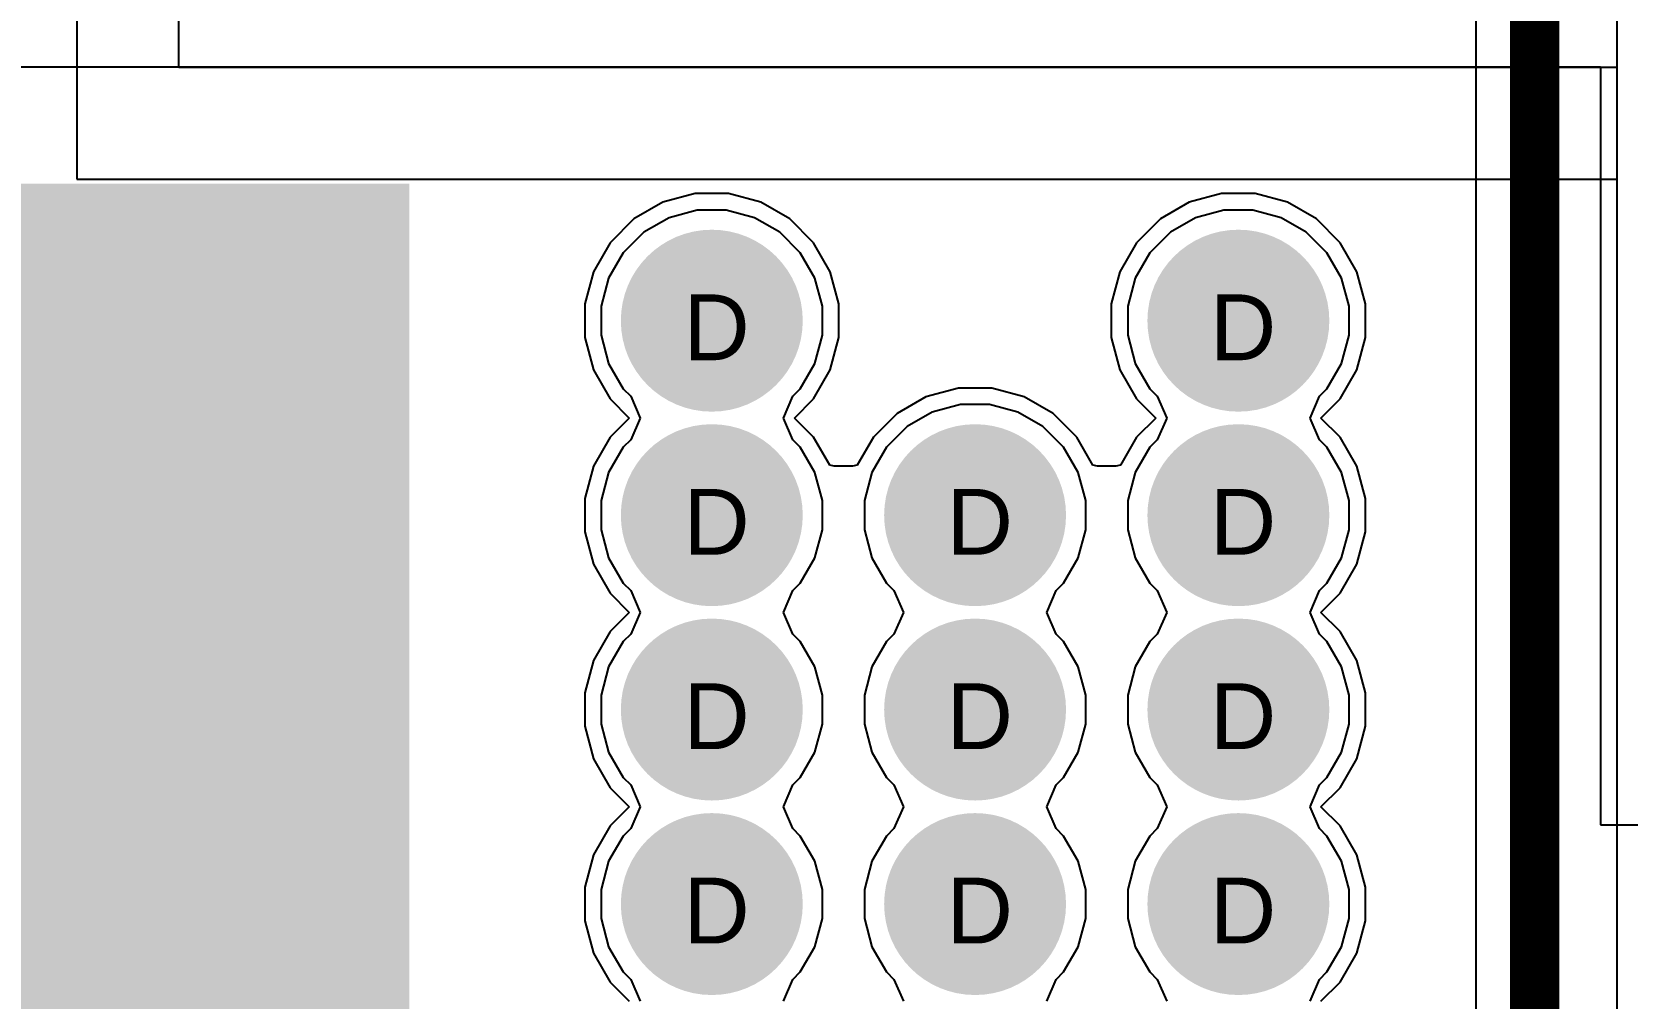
# Model space of a CAD drawing. Header units: inches. Extents: x 0 to 5379, y 0 to 5429.
# Drawn here: x 35.39 to 47.7, y 162.21 to 169.67 of the extents above; entities that cross this region are included whole.
import ezdxf

# ---------------------------------------------------------------- set-up
doc = ezdxf.new("R2010")
doc.units = ezdxf.units.IN
for name, color, linetype in [('Bottom Layer', 5, 'Continuous'), ('Bottom Solder', 6, 'Continuous'), ('Drill Drawing', 1, 'Continuous'), ('GND01', 16, 'Continuous'), ('GND02', 76, 'Continuous'), ('PWR', 156, 'Continuous'), ('SIG 01', 90, 'Continuous'), ('Top Layer', 1, 'Continuous'), ('Top Paste', 8, 'Continuous'), ('Top Solder', 216, 'Continuous'), ('Via Holes', 16, 'Continuous')]:
    doc.layers.add(name, color=color, linetype=linetype)
doc.styles.add('Arial', font='', dxfattribs={"height": 0.2})
doc.styles.get('Arial').set_extended_font_data('Arial')

# ---------------------------------------------------------------- blocks, each defined once
blk = doc.blocks.new('H2PAK_2_736')
at = {"layer": 'Top Layer'}
blk.add_hatch(color=1, dxfattribs=at).paths.add_polyline_path([(-5.5, 0.828), (-5.5, 10.328), (5.5, 10.328), (5.5, 0.828)])
at = {"layer": 'Top Paste'}
blk.add_hatch(color=8, dxfattribs=at).paths.add_polyline_path([(-5.5, 0.828), (-5.5, 10.328), (5.5, 10.328), (5.5, 0.828)])
at = {"layer": 'Top Solder'}
blk.add_hatch(color=216, dxfattribs=at).paths.add_polyline_path([(-5.551, 0.778), (-5.551, 10.379), (5.551, 10.379), (5.551, 0.778)])

msp = doc.modelspace()

# ---------------------------------------------------------------- hatches: boundary and pattern name
at = {"layer": 'Bottom Layer'}
h = msp.add_hatch(color=5, dxfattribs=at)
edge = h.paths.add_edge_path()
edge.add_arc((40.64, 167.437), 0.6, 0, 360)
h = msp.add_hatch(color=5, dxfattribs=at)
edge = h.paths.add_edge_path()
edge.add_arc((44.704, 167.437), 0.6, 0, 360)
h = msp.add_hatch(color=5, dxfattribs=at)
edge = h.paths.add_edge_path()
edge.add_arc((40.64, 165.936), 0.6, 0, 360)
h = msp.add_hatch(color=5, dxfattribs=at)
edge = h.paths.add_edge_path()
edge.add_arc((42.672, 165.936), 0.6, 0, 360)
h = msp.add_hatch(color=5, dxfattribs=at)
edge = h.paths.add_edge_path()
edge.add_arc((44.704, 165.936), 0.6, 0, 360)
h = msp.add_hatch(color=5, dxfattribs=at)
edge = h.paths.add_edge_path()
edge.add_arc((40.64, 164.436), 0.6, 0, 360)
h = msp.add_hatch(color=5, dxfattribs=at)
edge = h.paths.add_edge_path()
edge.add_arc((42.672, 164.436), 0.6, 0, 360)
h = msp.add_hatch(color=5, dxfattribs=at)
edge = h.paths.add_edge_path()
edge.add_arc((44.704, 164.436), 0.6, 0, 360)
h = msp.add_hatch(color=5, dxfattribs=at)
edge = h.paths.add_edge_path()
edge.add_arc((40.64, 162.935), 0.6, 0, 360)
h = msp.add_hatch(color=5, dxfattribs=at)
edge = h.paths.add_edge_path()
edge.add_arc((42.672, 162.935), 0.6, 0, 360)
h = msp.add_hatch(color=5, dxfattribs=at)
edge = h.paths.add_edge_path()
edge.add_arc((44.704, 162.935), 0.6, 0, 360)
at = {"layer": 'Bottom Solder'}
h = msp.add_hatch(color=6, dxfattribs=at)
edge = h.paths.add_edge_path()
edge.add_arc((40.64, 167.437), 0.702, 0, 360)
h = msp.add_hatch(color=6, dxfattribs=at)
edge = h.paths.add_edge_path()
edge.add_arc((44.704, 167.437), 0.702, 0, 360)
h = msp.add_hatch(color=6, dxfattribs=at)
edge = h.paths.add_edge_path()
edge.add_arc((40.64, 165.936), 0.702, 0, 360)
h = msp.add_hatch(color=6, dxfattribs=at)
edge = h.paths.add_edge_path()
edge.add_arc((42.672, 165.936), 0.702, 0, 360)
h = msp.add_hatch(color=6, dxfattribs=at)
edge = h.paths.add_edge_path()
edge.add_arc((44.704, 165.936), 0.702, 0, 360)
h = msp.add_hatch(color=6, dxfattribs=at)
edge = h.paths.add_edge_path()
edge.add_arc((40.64, 164.436), 0.702, 0, 360)
h = msp.add_hatch(color=6, dxfattribs=at)
edge = h.paths.add_edge_path()
edge.add_arc((42.672, 164.436), 0.702, 0, 360)
h = msp.add_hatch(color=6, dxfattribs=at)
edge = h.paths.add_edge_path()
edge.add_arc((44.704, 164.436), 0.702, 0, 360)
h = msp.add_hatch(color=6, dxfattribs=at)
edge = h.paths.add_edge_path()
edge.add_arc((40.64, 162.935), 0.702, 0, 360)
h = msp.add_hatch(color=6, dxfattribs=at)
edge = h.paths.add_edge_path()
edge.add_arc((42.672, 162.935), 0.702, 0, 360)
h = msp.add_hatch(color=6, dxfattribs=at)
edge = h.paths.add_edge_path()
edge.add_arc((44.704, 162.935), 0.702, 0, 360)
at = {"layer": 'GND01'}
h = msp.add_hatch(color=16, dxfattribs=at)
edge = h.paths.add_edge_path()
edge.add_arc((40.64, 167.437), 0.6, 0, 360)
h = msp.add_hatch(color=16, dxfattribs=at)
edge = h.paths.add_edge_path()
edge.add_arc((44.704, 167.437), 0.6, 0, 360)
h = msp.add_hatch(color=16, dxfattribs=at)
edge = h.paths.add_edge_path()
edge.add_arc((40.64, 165.936), 0.6, 0, 360)
h = msp.add_hatch(color=16, dxfattribs=at)
edge = h.paths.add_edge_path()
edge.add_arc((42.672, 165.936), 0.6, 0, 360)
h = msp.add_hatch(color=16, dxfattribs=at)
edge = h.paths.add_edge_path()
edge.add_arc((44.704, 165.936), 0.6, 0, 360)
h = msp.add_hatch(color=16, dxfattribs=at)
edge = h.paths.add_edge_path()
edge.add_arc((40.64, 164.436), 0.6, 0, 360)
h = msp.add_hatch(color=16, dxfattribs=at)
edge = h.paths.add_edge_path()
edge.add_arc((42.672, 164.436), 0.6, 0, 360)
h = msp.add_hatch(color=16, dxfattribs=at)
edge = h.paths.add_edge_path()
edge.add_arc((44.704, 164.436), 0.6, 0, 360)
h = msp.add_hatch(color=16, dxfattribs=at)
edge = h.paths.add_edge_path()
edge.add_arc((40.64, 162.935), 0.6, 0, 360)
h = msp.add_hatch(color=16, dxfattribs=at)
edge = h.paths.add_edge_path()
edge.add_arc((42.672, 162.935), 0.6, 0, 360)
h = msp.add_hatch(color=16, dxfattribs=at)
edge = h.paths.add_edge_path()
edge.add_arc((44.704, 162.935), 0.6, 0, 360)
at = {"layer": 'GND02'}
h = msp.add_hatch(color=76, dxfattribs=at)
edge = h.paths.add_edge_path()
edge.add_arc((40.64, 167.437), 0.6, 0, 360)
h = msp.add_hatch(color=76, dxfattribs=at)
edge = h.paths.add_edge_path()
edge.add_arc((44.704, 167.437), 0.6, 0, 360)
h = msp.add_hatch(color=76, dxfattribs=at)
edge = h.paths.add_edge_path()
edge.add_arc((40.64, 165.936), 0.6, 0, 360)
h = msp.add_hatch(color=76, dxfattribs=at)
edge = h.paths.add_edge_path()
edge.add_arc((42.672, 165.936), 0.6, 0, 360)
h = msp.add_hatch(color=76, dxfattribs=at)
edge = h.paths.add_edge_path()
edge.add_arc((44.704, 165.936), 0.6, 0, 360)
h = msp.add_hatch(color=76, dxfattribs=at)
edge = h.paths.add_edge_path()
edge.add_arc((40.64, 164.436), 0.6, 0, 360)
h = msp.add_hatch(color=76, dxfattribs=at)
edge = h.paths.add_edge_path()
edge.add_arc((42.672, 164.436), 0.6, 0, 360)
h = msp.add_hatch(color=76, dxfattribs=at)
edge = h.paths.add_edge_path()
edge.add_arc((44.704, 164.436), 0.6, 0, 360)
h = msp.add_hatch(color=76, dxfattribs=at)
edge = h.paths.add_edge_path()
edge.add_arc((40.64, 162.935), 0.6, 0, 360)
h = msp.add_hatch(color=76, dxfattribs=at)
edge = h.paths.add_edge_path()
edge.add_arc((42.672, 162.935), 0.6, 0, 360)
h = msp.add_hatch(color=76, dxfattribs=at)
edge = h.paths.add_edge_path()
edge.add_arc((44.704, 162.935), 0.6, 0, 360)
at = {"layer": 'PWR'}
h = msp.add_hatch(color=156, dxfattribs=at)
edge = h.paths.add_edge_path()
edge.add_arc((40.64, 167.437), 0.6, 0, 360)
h = msp.add_hatch(color=156, dxfattribs=at)
edge = h.paths.add_edge_path()
edge.add_arc((44.704, 167.437), 0.6, 0, 360)
h = msp.add_hatch(color=156, dxfattribs=at)
edge = h.paths.add_edge_path()
edge.add_arc((40.64, 165.936), 0.6, 0, 360)
h = msp.add_hatch(color=156, dxfattribs=at)
edge = h.paths.add_edge_path()
edge.add_arc((42.672, 165.936), 0.6, 0, 360)
h = msp.add_hatch(color=156, dxfattribs=at)
edge = h.paths.add_edge_path()
edge.add_arc((44.704, 165.936), 0.6, 0, 360)
h = msp.add_hatch(color=156, dxfattribs=at)
edge = h.paths.add_edge_path()
edge.add_arc((40.64, 164.436), 0.6, 0, 360)
h = msp.add_hatch(color=156, dxfattribs=at)
edge = h.paths.add_edge_path()
edge.add_arc((42.672, 164.436), 0.6, 0, 360)
h = msp.add_hatch(color=156, dxfattribs=at)
edge = h.paths.add_edge_path()
edge.add_arc((44.704, 164.436), 0.6, 0, 360)
h = msp.add_hatch(color=156, dxfattribs=at)
edge = h.paths.add_edge_path()
edge.add_arc((40.64, 162.935), 0.6, 0, 360)
h = msp.add_hatch(color=156, dxfattribs=at)
edge = h.paths.add_edge_path()
edge.add_arc((42.672, 162.935), 0.6, 0, 360)
h = msp.add_hatch(color=156, dxfattribs=at)
edge = h.paths.add_edge_path()
edge.add_arc((44.704, 162.935), 0.6, 0, 360)
at = {"layer": 'SIG 01'}
h = msp.add_hatch(color=90, dxfattribs=at)
edge = h.paths.add_edge_path()
edge.add_arc((40.64, 167.437), 0.6, 0, 360)
h = msp.add_hatch(color=90, dxfattribs=at)
edge = h.paths.add_edge_path()
edge.add_arc((44.704, 167.437), 0.6, 0, 360)
h = msp.add_hatch(color=90, dxfattribs=at)
edge = h.paths.add_edge_path()
edge.add_arc((40.64, 165.936), 0.6, 0, 360)
h = msp.add_hatch(color=90, dxfattribs=at)
edge = h.paths.add_edge_path()
edge.add_arc((42.672, 165.936), 0.6, 0, 360)
h = msp.add_hatch(color=90, dxfattribs=at)
edge = h.paths.add_edge_path()
edge.add_arc((44.704, 165.936), 0.6, 0, 360)
h = msp.add_hatch(color=90, dxfattribs=at)
edge = h.paths.add_edge_path()
edge.add_arc((40.64, 164.436), 0.6, 0, 360)
h = msp.add_hatch(color=90, dxfattribs=at)
edge = h.paths.add_edge_path()
edge.add_arc((42.672, 164.436), 0.6, 0, 360)
h = msp.add_hatch(color=90, dxfattribs=at)
edge = h.paths.add_edge_path()
edge.add_arc((44.704, 164.436), 0.6, 0, 360)
h = msp.add_hatch(color=90, dxfattribs=at)
edge = h.paths.add_edge_path()
edge.add_arc((40.64, 162.935), 0.6, 0, 360)
h = msp.add_hatch(color=90, dxfattribs=at)
edge = h.paths.add_edge_path()
edge.add_arc((42.672, 162.935), 0.6, 0, 360)
h = msp.add_hatch(color=90, dxfattribs=at)
edge = h.paths.add_edge_path()
edge.add_arc((44.704, 162.935), 0.6, 0, 360)
at = {"layer": 'Top Layer'}
h = msp.add_hatch(color=1, dxfattribs=at)
edge = h.paths.add_edge_path()
edge.add_arc((40.64, 167.437), 0.6, 0, 360)
h = msp.add_hatch(color=1, dxfattribs=at)
edge = h.paths.add_edge_path()
edge.add_arc((44.704, 167.437), 0.6, 0, 360)
h = msp.add_hatch(color=1, dxfattribs=at)
edge = h.paths.add_edge_path()
edge.add_arc((40.64, 165.936), 0.6, 0, 360)
h = msp.add_hatch(color=1, dxfattribs=at)
edge = h.paths.add_edge_path()
edge.add_arc((42.672, 165.936), 0.6, 0, 360)
h = msp.add_hatch(color=1, dxfattribs=at)
edge = h.paths.add_edge_path()
edge.add_arc((44.704, 165.936), 0.6, 0, 360)
h = msp.add_hatch(color=1, dxfattribs=at)
edge = h.paths.add_edge_path()
edge.add_arc((40.64, 164.436), 0.6, 0, 360)
h = msp.add_hatch(color=1, dxfattribs=at)
edge = h.paths.add_edge_path()
edge.add_arc((42.672, 164.436), 0.6, 0, 360)
h = msp.add_hatch(color=1, dxfattribs=at)
edge = h.paths.add_edge_path()
edge.add_arc((44.704, 164.436), 0.6, 0, 360)
h = msp.add_hatch(color=1, dxfattribs=at)
edge = h.paths.add_edge_path()
edge.add_arc((40.64, 162.935), 0.6, 0, 360)
h = msp.add_hatch(color=1, dxfattribs=at)
edge = h.paths.add_edge_path()
edge.add_arc((42.672, 162.935), 0.6, 0, 360)
h = msp.add_hatch(color=1, dxfattribs=at)
edge = h.paths.add_edge_path()
edge.add_arc((44.704, 162.935), 0.6, 0, 360)
at = {"layer": 'Top Solder'}
h = msp.add_hatch(color=216, dxfattribs=at)
edge = h.paths.add_edge_path()
edge.add_arc((40.64, 167.437), 0.702, 0, 360)
h = msp.add_hatch(color=216, dxfattribs=at)
edge = h.paths.add_edge_path()
edge.add_arc((44.704, 167.437), 0.702, 0, 360)
h = msp.add_hatch(color=216, dxfattribs=at)
edge = h.paths.add_edge_path()
edge.add_arc((40.64, 165.936), 0.702, 0, 360)
h = msp.add_hatch(color=216, dxfattribs=at)
edge = h.paths.add_edge_path()
edge.add_arc((42.672, 165.936), 0.702, 0, 360)
h = msp.add_hatch(color=216, dxfattribs=at)
edge = h.paths.add_edge_path()
edge.add_arc((44.704, 165.936), 0.702, 0, 360)
h = msp.add_hatch(color=216, dxfattribs=at)
edge = h.paths.add_edge_path()
edge.add_arc((40.64, 164.436), 0.702, 0, 360)
h = msp.add_hatch(color=216, dxfattribs=at)
edge = h.paths.add_edge_path()
edge.add_arc((42.672, 164.436), 0.702, 0, 360)
h = msp.add_hatch(color=216, dxfattribs=at)
edge = h.paths.add_edge_path()
edge.add_arc((44.704, 164.436), 0.702, 0, 360)
h = msp.add_hatch(color=216, dxfattribs=at)
edge = h.paths.add_edge_path()
edge.add_arc((40.64, 162.935), 0.702, 0, 360)
h = msp.add_hatch(color=216, dxfattribs=at)
edge = h.paths.add_edge_path()
edge.add_arc((42.672, 162.935), 0.702, 0, 360)
h = msp.add_hatch(color=216, dxfattribs=at)
edge = h.paths.add_edge_path()
edge.add_arc((44.704, 162.935), 0.702, 0, 360)
at = {"layer": 'Via Holes'}
h = msp.add_hatch(color=7, dxfattribs=at)
edge = h.paths.add_edge_path()
edge.add_arc((40.64, 167.437), 0.35, 0, 360)
h = msp.add_hatch(color=7, dxfattribs=at)
edge = h.paths.add_edge_path()
edge.add_arc((44.704, 167.437), 0.35, 0, 360)
h = msp.add_hatch(color=7, dxfattribs=at)
edge = h.paths.add_edge_path()
edge.add_arc((40.64, 165.936), 0.35, 0, 360)
h = msp.add_hatch(color=7, dxfattribs=at)
edge = h.paths.add_edge_path()
edge.add_arc((42.672, 165.936), 0.35, 0, 360)
h = msp.add_hatch(color=7, dxfattribs=at)
edge = h.paths.add_edge_path()
edge.add_arc((44.704, 165.936), 0.35, 0, 360)
h = msp.add_hatch(color=7, dxfattribs=at)
edge = h.paths.add_edge_path()
edge.add_arc((40.64, 164.436), 0.35, 0, 360)
h = msp.add_hatch(color=7, dxfattribs=at)
edge = h.paths.add_edge_path()
edge.add_arc((42.672, 164.436), 0.35, 0, 360)
h = msp.add_hatch(color=7, dxfattribs=at)
edge = h.paths.add_edge_path()
edge.add_arc((44.704, 164.436), 0.35, 0, 360)
h = msp.add_hatch(color=7, dxfattribs=at)
edge = h.paths.add_edge_path()
edge.add_arc((40.64, 162.935), 0.35, 0, 360)
h = msp.add_hatch(color=7, dxfattribs=at)
edge = h.paths.add_edge_path()
edge.add_arc((42.672, 162.935), 0.35, 0, 360)
h = msp.add_hatch(color=7, dxfattribs=at)
edge = h.paths.add_edge_path()
edge.add_arc((44.704, 162.935), 0.35, 0, 360)

# ---------------------------------------------------------------- linework, layer by layer
at = {"layer": 'Bottom Layer'}
for p, q in [((47.626, 219.612), (47.626, 156.083)), ((47.626, 212.776), (47.626, 169.392)), ((35.739, 209.394), (35.739, 168.529)), ((36.527, 169.392), (36.527, 208.915)), ((47.626, 169.392), (36.527, 169.392)), ((35.739, 168.529), (47.626, 168.529)), ((47.626, 168.529), (47.626, 156.083))]:
    msp.add_line(p, q, dxfattribs=at)
at = {"layer": 'GND01'}
for p, q in [((40.31, 168.232), (40.116, 168.12)), ((40.528, 168.291), (40.31, 168.232)), ((40.752, 168.291), (40.528, 168.291)), ((40.97, 168.232), (40.752, 168.291)), ((41.164, 168.12), (40.97, 168.232)), ((44.374, 168.232), (44.18, 168.12)), ((44.592, 168.291), (44.374, 168.232)), ((44.816, 168.291), (44.592, 168.291)), ((45.034, 168.232), (44.816, 168.291)), ((45.228, 168.12), (45.034, 168.232)), ((40.116, 168.12), (39.957, 167.961)), ((41.323, 167.961), (41.164, 168.12)), ((44.18, 168.12), (44.021, 167.961)), ((45.387, 167.961), (45.228, 168.12)), ((39.957, 167.961), (39.844, 167.766)), ((41.436, 167.766), (41.323, 167.961)), ((44.021, 167.961), (43.908, 167.766)), ((45.5, 167.766), (45.387, 167.961)), ((39.844, 167.766), (39.786, 167.549)), ((41.494, 167.549), (41.436, 167.766)), ((43.908, 167.766), (43.85, 167.549)), ((45.558, 167.549), (45.5, 167.766)), ((39.786, 167.549), (39.786, 167.324)), ((41.494, 167.324), (41.494, 167.549)), ((43.85, 167.549), (43.85, 167.324)), ((45.558, 167.324), (45.558, 167.549)), ((39.786, 167.324), (39.844, 167.107)), ((41.436, 167.107), (41.494, 167.324)), ((43.85, 167.324), (43.908, 167.107)), ((45.5, 167.107), (45.558, 167.324)), ((39.844, 167.107), (39.957, 166.912)), ((41.323, 166.912), (41.436, 167.107)), ((43.908, 167.107), (44.021, 166.912)), ((45.387, 166.912), (45.5, 167.107)), ((39.957, 166.912), (40.014, 166.854)), ((40.014, 166.854), (40.087, 166.686)), ((41.193, 166.686), (41.266, 166.854)), ((41.266, 166.854), (41.323, 166.912)), ((44.021, 166.912), (44.078, 166.854)), ((44.078, 166.854), (44.151, 166.686)), ((45.257, 166.686), (45.33, 166.854)), ((45.33, 166.854), (45.387, 166.912)), ((42.342, 166.732), (42.148, 166.62)), ((42.56, 166.79), (42.342, 166.732)), ((42.784, 166.79), (42.56, 166.79)), ((43.002, 166.732), (42.784, 166.79)), ((43.196, 166.62), (43.002, 166.732)), ((40.087, 166.686), (40.014, 166.518)), ((41.266, 166.518), (41.193, 166.686)), ((42.148, 166.62), (41.989, 166.461)), ((43.355, 166.461), (43.196, 166.62)), ((44.151, 166.686), (44.078, 166.518)), ((45.33, 166.518), (45.257, 166.686)), ((39.957, 166.461), (39.844, 166.266)), ((40.014, 166.518), (39.957, 166.461)), ((41.323, 166.461), (41.266, 166.518)), ((41.436, 166.266), (41.323, 166.461)), ((41.989, 166.461), (41.876, 166.266)), ((43.468, 166.266), (43.355, 166.461)), ((44.021, 166.461), (43.908, 166.266)), ((44.078, 166.518), (44.021, 166.461)), ((45.387, 166.461), (45.33, 166.518)), ((45.5, 166.266), (45.387, 166.461)), ((39.844, 166.266), (39.786, 166.049)), ((41.494, 166.049), (41.436, 166.266)), ((41.876, 166.266), (41.818, 166.049)), ((43.526, 166.049), (43.468, 166.266)), ((43.908, 166.266), (43.85, 166.049)), ((45.558, 166.049), (45.5, 166.266)), ((39.786, 166.049), (39.786, 165.824)), ((41.494, 165.824), (41.494, 166.049)), ((41.818, 166.049), (41.818, 165.824)), ((43.526, 165.824), (43.526, 166.049)), ((43.85, 166.049), (43.85, 165.824)), ((45.558, 165.824), (45.558, 166.049)), ((39.786, 165.824), (39.844, 165.607)), ((41.436, 165.607), (41.494, 165.824)), ((41.818, 165.824), (41.876, 165.607)), ((43.468, 165.607), (43.526, 165.824)), ((43.85, 165.824), (43.908, 165.607)), ((45.5, 165.607), (45.558, 165.824)), ((39.844, 165.607), (39.957, 165.412)), ((41.323, 165.412), (41.436, 165.607)), ((41.876, 165.607), (41.989, 165.412)), ((43.355, 165.412), (43.468, 165.607)), ((43.908, 165.607), (44.021, 165.412)), ((45.387, 165.412), (45.5, 165.607)), ((39.957, 165.412), (40.014, 165.354)), ((40.014, 165.354), (40.087, 165.186)), ((41.193, 165.186), (41.266, 165.354)), ((41.266, 165.354), (41.323, 165.412)), ((41.989, 165.412), (42.046, 165.354)), ((42.046, 165.354), (42.119, 165.186)), ((43.225, 165.186), (43.298, 165.354)), ((43.298, 165.354), (43.355, 165.412)), ((44.021, 165.412), (44.078, 165.354)), ((44.078, 165.354), (44.151, 165.186)), ((45.257, 165.186), (45.33, 165.354)), ((45.33, 165.354), (45.387, 165.412)), ((40.087, 165.186), (40.014, 165.018)), ((41.266, 165.018), (41.193, 165.186)), ((42.119, 165.186), (42.046, 165.018)), ((43.298, 165.018), (43.225, 165.186)), ((44.151, 165.186), (44.078, 165.018)), ((45.33, 165.018), (45.257, 165.186)), ((40.014, 165.018), (39.957, 164.96)), ((41.323, 164.96), (41.266, 165.018)), ((42.046, 165.018), (41.989, 164.96)), ((43.355, 164.96), (43.298, 165.018)), ((44.078, 165.018), (44.021, 164.96)), ((45.387, 164.96), (45.33, 165.018)), ((39.957, 164.96), (39.844, 164.765)), ((41.436, 164.765), (41.323, 164.96)), ((41.989, 164.96), (41.876, 164.765)), ((43.468, 164.765), (43.355, 164.96)), ((44.021, 164.96), (43.908, 164.765)), ((45.5, 164.765), (45.387, 164.96)), ((39.844, 164.765), (39.786, 164.548)), ((41.494, 164.548), (41.436, 164.765)), ((41.876, 164.765), (41.818, 164.548)), ((43.526, 164.548), (43.468, 164.765)), ((43.908, 164.765), (43.85, 164.548)), ((45.558, 164.548), (45.5, 164.765)), ((39.786, 164.548), (39.786, 164.323)), ((41.494, 164.323), (41.494, 164.548)), ((41.818, 164.548), (41.818, 164.323)), ((43.526, 164.323), (43.526, 164.548)), ((43.85, 164.548), (43.85, 164.323)), ((45.558, 164.323), (45.558, 164.548)), ((39.786, 164.323), (39.844, 164.106)), ((41.436, 164.106), (41.494, 164.323)), ((41.818, 164.323), (41.876, 164.106)), ((43.468, 164.106), (43.526, 164.323)), ((43.85, 164.323), (43.908, 164.106)), ((45.5, 164.106), (45.558, 164.323)), ((39.844, 164.106), (39.957, 163.911)), ((41.323, 163.911), (41.436, 164.106)), ((41.876, 164.106), (41.989, 163.911)), ((43.355, 163.911), (43.468, 164.106)), ((43.908, 164.106), (44.021, 163.911)), ((45.387, 163.911), (45.5, 164.106)), ((39.957, 163.911), (40.014, 163.854)), ((41.266, 163.854), (41.323, 163.911)), ((41.989, 163.911), (42.046, 163.854)), ((43.298, 163.854), (43.355, 163.911)), ((44.021, 163.911), (44.078, 163.854)), ((45.33, 163.854), (45.387, 163.911)), ((40.014, 163.854), (40.087, 163.686)), ((41.193, 163.686), (41.266, 163.854)), ((42.046, 163.854), (42.119, 163.686)), ((43.225, 163.686), (43.298, 163.854)), ((44.078, 163.854), (44.151, 163.686)), ((45.257, 163.686), (45.33, 163.854)), ((40.087, 163.686), (40.014, 163.518)), ((41.266, 163.518), (41.193, 163.686)), ((42.119, 163.686), (42.046, 163.518)), ((43.298, 163.518), (43.225, 163.686)), ((44.151, 163.686), (44.078, 163.518)), ((45.33, 163.518), (45.257, 163.686)), ((40.014, 163.518), (39.957, 163.46)), ((41.323, 163.46), (41.266, 163.518)), ((42.046, 163.518), (41.989, 163.46)), ((43.355, 163.46), (43.298, 163.518)), ((44.078, 163.518), (44.021, 163.46)), ((45.387, 163.46), (45.33, 163.518)), ((39.957, 163.46), (39.844, 163.265)), ((41.436, 163.265), (41.323, 163.46)), ((41.989, 163.46), (41.876, 163.265)), ((43.468, 163.265), (43.355, 163.46)), ((44.021, 163.46), (43.908, 163.265)), ((45.5, 163.265), (45.387, 163.46)), ((39.844, 163.265), (39.786, 163.048)), ((41.494, 163.048), (41.436, 163.265)), ((41.876, 163.265), (41.818, 163.048)), ((43.526, 163.048), (43.468, 163.265)), ((43.908, 163.265), (43.85, 163.048)), ((45.558, 163.048), (45.5, 163.265)), ((39.786, 163.048), (39.786, 162.823)), ((41.494, 162.823), (41.494, 163.048)), ((41.818, 163.048), (41.818, 162.823)), ((43.526, 162.823), (43.526, 163.048)), ((43.85, 163.048), (43.85, 162.823)), ((45.558, 162.823), (45.558, 163.048)), ((39.786, 162.823), (39.844, 162.606)), ((41.436, 162.606), (41.494, 162.823)), ((41.818, 162.823), (41.876, 162.606)), ((43.468, 162.606), (43.526, 162.823)), ((43.85, 162.823), (43.908, 162.606)), ((45.5, 162.606), (45.558, 162.823)), ((39.844, 162.606), (39.957, 162.411)), ((41.323, 162.411), (41.436, 162.606)), ((41.876, 162.606), (41.989, 162.411)), ((43.355, 162.411), (43.468, 162.606)), ((43.908, 162.606), (44.021, 162.411)), ((45.387, 162.411), (45.5, 162.606)), ((39.957, 162.411), (40.014, 162.353)), ((41.266, 162.353), (41.323, 162.411)), ((41.989, 162.411), (42.046, 162.353)), ((43.298, 162.353), (43.355, 162.411)), ((44.021, 162.411), (44.078, 162.353)), ((45.33, 162.353), (45.387, 162.411)), ((40.014, 162.353), (40.087, 162.185)), ((41.193, 162.185), (41.266, 162.353)), ((42.046, 162.353), (42.119, 162.185)), ((43.225, 162.185), (43.298, 162.353)), ((44.078, 162.353), (44.151, 162.185)), ((45.257, 162.185), (45.33, 162.353))]:
    msp.add_line(p, q, dxfattribs=at)
at = {"layer": 'GND02'}
for p, q in [((40.31, 168.232), (40.116, 168.12)), ((40.528, 168.291), (40.31, 168.232)), ((40.752, 168.291), (40.528, 168.291)), ((40.97, 168.232), (40.752, 168.291)), ((41.164, 168.12), (40.97, 168.232)), ((44.374, 168.232), (44.18, 168.12)), ((44.592, 168.291), (44.374, 168.232)), ((44.816, 168.291), (44.592, 168.291)), ((45.034, 168.232), (44.816, 168.291)), ((45.228, 168.12), (45.034, 168.232)), ((40.116, 168.12), (39.957, 167.961)), ((41.323, 167.961), (41.164, 168.12)), ((44.18, 168.12), (44.021, 167.961)), ((45.387, 167.961), (45.228, 168.12)), ((39.957, 167.961), (39.844, 167.766)), ((41.436, 167.766), (41.323, 167.961)), ((44.021, 167.961), (43.908, 167.766)), ((45.5, 167.766), (45.387, 167.961)), ((39.844, 167.766), (39.786, 167.549)), ((41.494, 167.549), (41.436, 167.766)), ((43.908, 167.766), (43.85, 167.549)), ((45.558, 167.549), (45.5, 167.766)), ((39.786, 167.549), (39.786, 167.324)), ((41.494, 167.324), (41.494, 167.549)), ((43.85, 167.549), (43.85, 167.324)), ((45.558, 167.324), (45.558, 167.549)), ((39.786, 167.324), (39.844, 167.107)), ((41.436, 167.107), (41.494, 167.324)), ((43.85, 167.324), (43.908, 167.107)), ((45.5, 167.107), (45.558, 167.324)), ((39.844, 167.107), (39.957, 166.912)), ((41.323, 166.912), (41.436, 167.107)), ((43.908, 167.107), (44.021, 166.912)), ((45.387, 166.912), (45.5, 167.107)), ((39.957, 166.912), (40.014, 166.854)), ((40.014, 166.854), (40.087, 166.686)), ((41.193, 166.686), (41.266, 166.854)), ((41.266, 166.854), (41.323, 166.912)), ((44.021, 166.912), (44.078, 166.854)), ((44.078, 166.854), (44.151, 166.686)), ((45.257, 166.686), (45.33, 166.854)), ((45.33, 166.854), (45.387, 166.912)), ((42.342, 166.732), (42.148, 166.62)), ((42.56, 166.79), (42.342, 166.732)), ((42.784, 166.79), (42.56, 166.79)), ((43.002, 166.732), (42.784, 166.79)), ((43.196, 166.62), (43.002, 166.732)), ((40.087, 166.686), (40.014, 166.518)), ((41.266, 166.518), (41.193, 166.686)), ((42.148, 166.62), (41.989, 166.461)), ((43.355, 166.461), (43.196, 166.62)), ((44.151, 166.686), (44.078, 166.518)), ((45.33, 166.518), (45.257, 166.686)), ((39.957, 166.461), (39.844, 166.266)), ((40.014, 166.518), (39.957, 166.461)), ((41.323, 166.461), (41.266, 166.518)), ((41.436, 166.266), (41.323, 166.461)), ((41.989, 166.461), (41.876, 166.266)), ((43.468, 166.266), (43.355, 166.461)), ((44.021, 166.461), (43.908, 166.266)), ((44.078, 166.518), (44.021, 166.461)), ((45.387, 166.461), (45.33, 166.518)), ((45.5, 166.266), (45.387, 166.461)), ((39.844, 166.266), (39.786, 166.049)), ((41.494, 166.049), (41.436, 166.266)), ((41.876, 166.266), (41.818, 166.049)), ((43.526, 166.049), (43.468, 166.266)), ((43.908, 166.266), (43.85, 166.049)), ((45.558, 166.049), (45.5, 166.266)), ((39.786, 166.049), (39.786, 165.824)), ((41.494, 165.824), (41.494, 166.049)), ((41.818, 166.049), (41.818, 165.824)), ((43.526, 165.824), (43.526, 166.049)), ((43.85, 166.049), (43.85, 165.824)), ((45.558, 165.824), (45.558, 166.049)), ((39.786, 165.824), (39.844, 165.607)), ((41.436, 165.607), (41.494, 165.824)), ((41.818, 165.824), (41.876, 165.607)), ((43.468, 165.607), (43.526, 165.824)), ((43.85, 165.824), (43.908, 165.607)), ((45.5, 165.607), (45.558, 165.824)), ((39.844, 165.607), (39.957, 165.412)), ((41.323, 165.412), (41.436, 165.607)), ((41.876, 165.607), (41.989, 165.412)), ((43.355, 165.412), (43.468, 165.607)), ((43.908, 165.607), (44.021, 165.412)), ((45.387, 165.412), (45.5, 165.607)), ((39.957, 165.412), (40.014, 165.354)), ((40.014, 165.354), (40.087, 165.186)), ((41.193, 165.186), (41.266, 165.354)), ((41.266, 165.354), (41.323, 165.412)), ((41.989, 165.412), (42.046, 165.354)), ((42.046, 165.354), (42.119, 165.186)), ((43.225, 165.186), (43.298, 165.354)), ((43.298, 165.354), (43.355, 165.412)), ((44.021, 165.412), (44.078, 165.354)), ((44.078, 165.354), (44.151, 165.186)), ((45.257, 165.186), (45.33, 165.354)), ((45.33, 165.354), (45.387, 165.412)), ((40.087, 165.186), (40.014, 165.018)), ((41.266, 165.018), (41.193, 165.186)), ((42.119, 165.186), (42.046, 165.018)), ((43.298, 165.018), (43.225, 165.186)), ((44.151, 165.186), (44.078, 165.018)), ((45.33, 165.018), (45.257, 165.186)), ((40.014, 165.018), (39.957, 164.96)), ((41.323, 164.96), (41.266, 165.018)), ((42.046, 165.018), (41.989, 164.96)), ((43.355, 164.96), (43.298, 165.018)), ((44.078, 165.018), (44.021, 164.96)), ((45.387, 164.96), (45.33, 165.018)), ((39.957, 164.96), (39.844, 164.765)), ((41.436, 164.765), (41.323, 164.96)), ((41.989, 164.96), (41.876, 164.765)), ((43.468, 164.765), (43.355, 164.96)), ((44.021, 164.96), (43.908, 164.765)), ((45.5, 164.765), (45.387, 164.96)), ((39.844, 164.765), (39.786, 164.548)), ((41.494, 164.548), (41.436, 164.765)), ((41.876, 164.765), (41.818, 164.548)), ((43.526, 164.548), (43.468, 164.765)), ((43.908, 164.765), (43.85, 164.548)), ((45.558, 164.548), (45.5, 164.765)), ((39.786, 164.548), (39.786, 164.323)), ((41.494, 164.323), (41.494, 164.548)), ((41.818, 164.548), (41.818, 164.323)), ((43.526, 164.323), (43.526, 164.548)), ((43.85, 164.548), (43.85, 164.323)), ((45.558, 164.323), (45.558, 164.548)), ((39.786, 164.323), (39.844, 164.106)), ((41.436, 164.106), (41.494, 164.323)), ((41.818, 164.323), (41.876, 164.106)), ((43.468, 164.106), (43.526, 164.323)), ((43.85, 164.323), (43.908, 164.106)), ((45.5, 164.106), (45.558, 164.323)), ((39.844, 164.106), (39.957, 163.911)), ((41.323, 163.911), (41.436, 164.106)), ((41.876, 164.106), (41.989, 163.911)), ((43.355, 163.911), (43.468, 164.106)), ((43.908, 164.106), (44.021, 163.911)), ((45.387, 163.911), (45.5, 164.106)), ((39.957, 163.911), (40.014, 163.854)), ((41.266, 163.854), (41.323, 163.911)), ((41.989, 163.911), (42.046, 163.854)), ((43.298, 163.854), (43.355, 163.911)), ((44.021, 163.911), (44.078, 163.854)), ((45.33, 163.854), (45.387, 163.911)), ((40.014, 163.854), (40.087, 163.686)), ((41.193, 163.686), (41.266, 163.854)), ((42.046, 163.854), (42.119, 163.686)), ((43.225, 163.686), (43.298, 163.854)), ((44.078, 163.854), (44.151, 163.686)), ((45.257, 163.686), (45.33, 163.854)), ((40.087, 163.686), (40.014, 163.518)), ((41.266, 163.518), (41.193, 163.686)), ((42.119, 163.686), (42.046, 163.518)), ((43.298, 163.518), (43.225, 163.686)), ((44.151, 163.686), (44.078, 163.518)), ((45.33, 163.518), (45.257, 163.686)), ((40.014, 163.518), (39.957, 163.46)), ((41.323, 163.46), (41.266, 163.518)), ((42.046, 163.518), (41.989, 163.46)), ((43.355, 163.46), (43.298, 163.518)), ((44.078, 163.518), (44.021, 163.46)), ((45.387, 163.46), (45.33, 163.518)), ((39.957, 163.46), (39.844, 163.265)), ((41.436, 163.265), (41.323, 163.46)), ((41.989, 163.46), (41.876, 163.265)), ((43.468, 163.265), (43.355, 163.46)), ((44.021, 163.46), (43.908, 163.265)), ((45.5, 163.265), (45.387, 163.46)), ((39.844, 163.265), (39.786, 163.048)), ((41.494, 163.048), (41.436, 163.265)), ((41.876, 163.265), (41.818, 163.048)), ((43.526, 163.048), (43.468, 163.265)), ((43.908, 163.265), (43.85, 163.048)), ((45.558, 163.048), (45.5, 163.265)), ((39.786, 163.048), (39.786, 162.823)), ((41.494, 162.823), (41.494, 163.048)), ((41.818, 163.048), (41.818, 162.823)), ((43.526, 162.823), (43.526, 163.048)), ((43.85, 163.048), (43.85, 162.823)), ((45.558, 162.823), (45.558, 163.048)), ((39.786, 162.823), (39.844, 162.606)), ((41.436, 162.606), (41.494, 162.823)), ((41.818, 162.823), (41.876, 162.606)), ((43.468, 162.606), (43.526, 162.823)), ((43.85, 162.823), (43.908, 162.606)), ((45.5, 162.606), (45.558, 162.823)), ((39.844, 162.606), (39.957, 162.411)), ((41.323, 162.411), (41.436, 162.606)), ((41.876, 162.606), (41.989, 162.411)), ((43.355, 162.411), (43.468, 162.606)), ((43.908, 162.606), (44.021, 162.411)), ((45.387, 162.411), (45.5, 162.606)), ((39.957, 162.411), (40.014, 162.353)), ((41.266, 162.353), (41.323, 162.411)), ((41.989, 162.411), (42.046, 162.353)), ((43.298, 162.353), (43.355, 162.411)), ((44.021, 162.411), (44.078, 162.353)), ((45.33, 162.353), (45.387, 162.411)), ((40.014, 162.353), (40.087, 162.185)), ((41.193, 162.185), (41.266, 162.353)), ((42.046, 162.353), (42.119, 162.185)), ((43.225, 162.185), (43.298, 162.353)), ((44.078, 162.353), (44.151, 162.185)), ((45.257, 162.185), (45.33, 162.353))]:
    msp.add_line(p, q, dxfattribs=at)
at = {"layer": 'PWR'}
for p, q in [((46.536, 205.004), (46.536, 148.785)), ((40.31, 168.232), (40.116, 168.12)), ((40.528, 168.291), (40.31, 168.232)), ((40.752, 168.291), (40.528, 168.291)), ((40.97, 168.232), (40.752, 168.291)), ((41.164, 168.12), (40.97, 168.232)), ((44.374, 168.232), (44.18, 168.12)), ((44.592, 168.291), (44.374, 168.232)), ((44.816, 168.291), (44.592, 168.291)), ((45.034, 168.232), (44.816, 168.291)), ((45.228, 168.12), (45.034, 168.232)), ((40.116, 168.12), (39.957, 167.961)), ((41.323, 167.961), (41.164, 168.12)), ((44.18, 168.12), (44.021, 167.961)), ((45.387, 167.961), (45.228, 168.12)), ((39.957, 167.961), (39.844, 167.766)), ((41.436, 167.766), (41.323, 167.961)), ((44.021, 167.961), (43.908, 167.766)), ((45.5, 167.766), (45.387, 167.961)), ((39.844, 167.766), (39.786, 167.549)), ((41.494, 167.549), (41.436, 167.766)), ((43.908, 167.766), (43.85, 167.549)), ((45.558, 167.549), (45.5, 167.766)), ((39.786, 167.549), (39.786, 167.324)), ((41.494, 167.324), (41.494, 167.549)), ((43.85, 167.549), (43.85, 167.324)), ((45.558, 167.324), (45.558, 167.549)), ((39.786, 167.324), (39.844, 167.107)), ((41.436, 167.107), (41.494, 167.324)), ((43.85, 167.324), (43.908, 167.107)), ((45.5, 167.107), (45.558, 167.324)), ((39.844, 167.107), (39.957, 166.912)), ((41.323, 166.912), (41.436, 167.107)), ((43.908, 167.107), (44.021, 166.912)), ((45.387, 166.912), (45.5, 167.107)), ((39.957, 166.912), (40.014, 166.854)), ((40.014, 166.854), (40.087, 166.686)), ((41.193, 166.686), (41.266, 166.854)), ((41.266, 166.854), (41.323, 166.912)), ((44.021, 166.912), (44.078, 166.854)), ((44.078, 166.854), (44.151, 166.686)), ((45.257, 166.686), (45.33, 166.854)), ((45.33, 166.854), (45.387, 166.912)), ((42.342, 166.732), (42.148, 166.62)), ((42.56, 166.79), (42.342, 166.732)), ((42.784, 166.79), (42.56, 166.79)), ((43.002, 166.732), (42.784, 166.79)), ((43.196, 166.62), (43.002, 166.732)), ((40.087, 166.686), (40.014, 166.518)), ((41.266, 166.518), (41.193, 166.686)), ((42.148, 166.62), (41.989, 166.461)), ((43.355, 166.461), (43.196, 166.62)), ((44.151, 166.686), (44.078, 166.518)), ((45.33, 166.518), (45.257, 166.686)), ((39.957, 166.461), (39.844, 166.266)), ((40.014, 166.518), (39.957, 166.461)), ((41.323, 166.461), (41.266, 166.518)), ((41.436, 166.266), (41.323, 166.461)), ((41.989, 166.461), (41.876, 166.266)), ((43.468, 166.266), (43.355, 166.461)), ((44.021, 166.461), (43.908, 166.266)), ((44.078, 166.518), (44.021, 166.461)), ((45.387, 166.461), (45.33, 166.518)), ((45.5, 166.266), (45.387, 166.461)), ((39.844, 166.266), (39.786, 166.049)), ((41.494, 166.049), (41.436, 166.266)), ((41.876, 166.266), (41.818, 166.049)), ((43.526, 166.049), (43.468, 166.266)), ((43.908, 166.266), (43.85, 166.049)), ((45.558, 166.049), (45.5, 166.266)), ((39.786, 166.049), (39.786, 165.824)), ((41.494, 165.824), (41.494, 166.049)), ((41.818, 166.049), (41.818, 165.824)), ((43.526, 165.824), (43.526, 166.049)), ((43.85, 166.049), (43.85, 165.824)), ((45.558, 165.824), (45.558, 166.049)), ((39.786, 165.824), (39.844, 165.607)), ((41.436, 165.607), (41.494, 165.824)), ((41.818, 165.824), (41.876, 165.607)), ((43.468, 165.607), (43.526, 165.824)), ((43.85, 165.824), (43.908, 165.607)), ((45.5, 165.607), (45.558, 165.824)), ((39.844, 165.607), (39.957, 165.412)), ((41.323, 165.412), (41.436, 165.607)), ((41.876, 165.607), (41.989, 165.412)), ((43.355, 165.412), (43.468, 165.607)), ((43.908, 165.607), (44.021, 165.412)), ((45.387, 165.412), (45.5, 165.607)), ((39.957, 165.412), (40.014, 165.354)), ((40.014, 165.354), (40.087, 165.186)), ((41.193, 165.186), (41.266, 165.354)), ((41.266, 165.354), (41.323, 165.412)), ((41.989, 165.412), (42.046, 165.354)), ((42.046, 165.354), (42.119, 165.186)), ((43.225, 165.186), (43.298, 165.354)), ((43.298, 165.354), (43.355, 165.412)), ((44.021, 165.412), (44.078, 165.354)), ((44.078, 165.354), (44.151, 165.186)), ((45.257, 165.186), (45.33, 165.354)), ((45.33, 165.354), (45.387, 165.412)), ((40.087, 165.186), (40.014, 165.018)), ((41.266, 165.018), (41.193, 165.186)), ((42.119, 165.186), (42.046, 165.018)), ((43.298, 165.018), (43.225, 165.186)), ((44.151, 165.186), (44.078, 165.018)), ((45.33, 165.018), (45.257, 165.186)), ((40.014, 165.018), (39.957, 164.96)), ((41.323, 164.96), (41.266, 165.018)), ((42.046, 165.018), (41.989, 164.96)), ((43.355, 164.96), (43.298, 165.018)), ((44.078, 165.018), (44.021, 164.96)), ((45.387, 164.96), (45.33, 165.018)), ((39.957, 164.96), (39.844, 164.765)), ((41.436, 164.765), (41.323, 164.96)), ((41.989, 164.96), (41.876, 164.765)), ((43.468, 164.765), (43.355, 164.96)), ((44.021, 164.96), (43.908, 164.765)), ((45.5, 164.765), (45.387, 164.96)), ((39.844, 164.765), (39.786, 164.548)), ((41.494, 164.548), (41.436, 164.765)), ((41.876, 164.765), (41.818, 164.548)), ((43.526, 164.548), (43.468, 164.765)), ((43.908, 164.765), (43.85, 164.548)), ((45.558, 164.548), (45.5, 164.765)), ((39.786, 164.548), (39.786, 164.323)), ((41.494, 164.323), (41.494, 164.548)), ((41.818, 164.548), (41.818, 164.323)), ((43.526, 164.323), (43.526, 164.548)), ((43.85, 164.548), (43.85, 164.323)), ((45.558, 164.323), (45.558, 164.548)), ((39.786, 164.323), (39.844, 164.106)), ((41.436, 164.106), (41.494, 164.323)), ((41.818, 164.323), (41.876, 164.106)), ((43.468, 164.106), (43.526, 164.323)), ((43.85, 164.323), (43.908, 164.106)), ((45.5, 164.106), (45.558, 164.323)), ((39.844, 164.106), (39.957, 163.911)), ((41.323, 163.911), (41.436, 164.106)), ((41.876, 164.106), (41.989, 163.911)), ((43.355, 163.911), (43.468, 164.106)), ((43.908, 164.106), (44.021, 163.911)), ((45.387, 163.911), (45.5, 164.106)), ((39.957, 163.911), (40.014, 163.854)), ((41.266, 163.854), (41.323, 163.911)), ((41.989, 163.911), (42.046, 163.854)), ((43.298, 163.854), (43.355, 163.911)), ((44.021, 163.911), (44.078, 163.854)), ((45.33, 163.854), (45.387, 163.911)), ((40.014, 163.854), (40.087, 163.686)), ((41.193, 163.686), (41.266, 163.854)), ((42.046, 163.854), (42.119, 163.686)), ((43.225, 163.686), (43.298, 163.854)), ((44.078, 163.854), (44.151, 163.686)), ((45.257, 163.686), (45.33, 163.854)), ((40.087, 163.686), (40.014, 163.518)), ((41.266, 163.518), (41.193, 163.686)), ((42.119, 163.686), (42.046, 163.518)), ((43.298, 163.518), (43.225, 163.686)), ((44.151, 163.686), (44.078, 163.518)), ((45.33, 163.518), (45.257, 163.686)), ((40.014, 163.518), (39.957, 163.46)), ((41.323, 163.46), (41.266, 163.518)), ((42.046, 163.518), (41.989, 163.46)), ((43.355, 163.46), (43.298, 163.518)), ((44.078, 163.518), (44.021, 163.46)), ((45.387, 163.46), (45.33, 163.518)), ((39.957, 163.46), (39.844, 163.265)), ((41.436, 163.265), (41.323, 163.46)), ((41.989, 163.46), (41.876, 163.265)), ((43.468, 163.265), (43.355, 163.46)), ((44.021, 163.46), (43.908, 163.265)), ((45.5, 163.265), (45.387, 163.46)), ((39.844, 163.265), (39.786, 163.048)), ((41.494, 163.048), (41.436, 163.265)), ((41.876, 163.265), (41.818, 163.048)), ((43.526, 163.048), (43.468, 163.265)), ((43.908, 163.265), (43.85, 163.048)), ((45.558, 163.048), (45.5, 163.265)), ((39.786, 163.048), (39.786, 162.823)), ((41.494, 162.823), (41.494, 163.048)), ((41.818, 163.048), (41.818, 162.823)), ((43.526, 162.823), (43.526, 163.048)), ((43.85, 163.048), (43.85, 162.823)), ((45.558, 162.823), (45.558, 163.048)), ((39.786, 162.823), (39.844, 162.606)), ((41.436, 162.606), (41.494, 162.823)), ((41.818, 162.823), (41.876, 162.606)), ((43.468, 162.606), (43.526, 162.823)), ((43.85, 162.823), (43.908, 162.606)), ((45.5, 162.606), (45.558, 162.823)), ((39.844, 162.606), (39.957, 162.411)), ((41.323, 162.411), (41.436, 162.606)), ((41.876, 162.606), (41.989, 162.411)), ((43.355, 162.411), (43.468, 162.606)), ((43.908, 162.606), (44.021, 162.411)), ((45.387, 162.411), (45.5, 162.606)), ((39.957, 162.411), (40.014, 162.353)), ((41.266, 162.353), (41.323, 162.411)), ((41.989, 162.411), (42.046, 162.353)), ((43.298, 162.353), (43.355, 162.411)), ((44.021, 162.411), (44.078, 162.353)), ((45.33, 162.353), (45.387, 162.411)), ((40.014, 162.353), (40.087, 162.185)), ((41.193, 162.185), (41.266, 162.353)), ((42.046, 162.353), (42.119, 162.185)), ((43.225, 162.185), (43.298, 162.353)), ((44.078, 162.353), (44.151, 162.185)), ((45.257, 162.185), (45.33, 162.353))]:
    msp.add_line(p, q, dxfattribs=at)
msp.add_lwpolyline([(46.99, 148.785, 0.381, 0.381, 0), (46.99, 205.191, 0.381, 0.381, 0)], format="xyseb", dxfattribs=at)
at = {"layer": 'SIG 01'}
for p, q in [((40.261, 168.351), (40.038, 168.222)), ((40.511, 168.418), (40.261, 168.351)), ((40.769, 168.418), (40.511, 168.418)), ((41.019, 168.351), (40.769, 168.418)), ((41.242, 168.222), (41.019, 168.351)), ((44.325, 168.351), (44.102, 168.222)), ((44.575, 168.418), (44.325, 168.351)), ((44.833, 168.418), (44.575, 168.418)), ((45.083, 168.351), (44.833, 168.418)), ((45.306, 168.222), (45.083, 168.351)), ((40.038, 168.222), (39.855, 168.039)), ((41.425, 168.039), (41.242, 168.222)), ((44.102, 168.222), (43.919, 168.039)), ((45.489, 168.039), (45.306, 168.222)), ((39.855, 168.039), (39.726, 167.815)), ((41.554, 167.815), (41.425, 168.039)), ((43.919, 168.039), (43.79, 167.815)), ((45.618, 167.815), (45.489, 168.039)), ((39.726, 167.815), (39.659, 167.566)), ((41.621, 167.566), (41.554, 167.815)), ((43.79, 167.815), (43.723, 167.566)), ((45.685, 167.566), (45.618, 167.815)), ((39.659, 167.566), (39.659, 167.307)), ((41.621, 167.307), (41.621, 167.566)), ((43.723, 167.566), (43.723, 167.307)), ((45.685, 167.307), (45.685, 167.566)), ((39.659, 167.307), (39.726, 167.058)), ((41.554, 167.058), (41.621, 167.307)), ((43.723, 167.307), (43.79, 167.058)), ((45.618, 167.058), (45.685, 167.307)), ((39.726, 167.058), (39.855, 166.834)), ((41.425, 166.834), (41.554, 167.058)), ((43.79, 167.058), (43.919, 166.834)), ((45.489, 166.834), (45.618, 167.058)), ((39.855, 166.834), (40.003, 166.686)), ((41.277, 166.686), (41.425, 166.834)), ((42.293, 166.85), (42.07, 166.721)), ((42.543, 166.917), (42.293, 166.85)), ((42.801, 166.917), (42.543, 166.917)), ((43.051, 166.85), (42.801, 166.917)), ((43.274, 166.721), (43.051, 166.85)), ((43.919, 166.834), (44.067, 166.686)), ((45.341, 166.686), (45.489, 166.834)), ((42.07, 166.721), (41.887, 166.539)), ((43.457, 166.539), (43.274, 166.721)), ((40.003, 166.686), (39.855, 166.539)), ((41.425, 166.539), (41.277, 166.686)), ((44.067, 166.686), (43.919, 166.539)), ((45.489, 166.539), (45.341, 166.686)), ((39.855, 166.539), (39.726, 166.315)), ((41.55, 166.323), (41.425, 166.539)), ((41.887, 166.539), (41.762, 166.323)), ((43.582, 166.323), (43.457, 166.539)), ((43.919, 166.539), (43.794, 166.323)), ((45.618, 166.315), (45.489, 166.539)), ((39.726, 166.315), (39.659, 166.065)), ((41.585, 166.315), (41.55, 166.323)), ((41.727, 166.315), (41.585, 166.315)), ((41.762, 166.323), (41.727, 166.315)), ((43.617, 166.315), (43.582, 166.323)), ((43.759, 166.315), (43.617, 166.315)), ((43.794, 166.323), (43.759, 166.315)), ((45.685, 166.065), (45.618, 166.315)), ((39.659, 166.065), (39.659, 165.807)), ((45.685, 165.807), (45.685, 166.065)), ((39.659, 165.807), (39.726, 165.558)), ((45.618, 165.558), (45.685, 165.807)), ((39.726, 165.558), (39.855, 165.334)), ((45.489, 165.334), (45.618, 165.558)), ((39.855, 165.334), (40.003, 165.186)), ((45.341, 165.186), (45.489, 165.334)), ((40.003, 165.186), (39.855, 165.038)), ((45.489, 165.038), (45.341, 165.186)), ((39.855, 165.038), (39.726, 164.814)), ((45.618, 164.814), (45.489, 165.038)), ((39.726, 164.814), (39.659, 164.565)), ((45.685, 164.565), (45.618, 164.814)), ((39.659, 164.565), (39.659, 164.307)), ((45.685, 164.307), (45.685, 164.565)), ((39.659, 164.307), (39.726, 164.057)), ((45.618, 164.057), (45.685, 164.307)), ((39.726, 164.057), (39.855, 163.833)), ((45.489, 163.833), (45.618, 164.057)), ((39.855, 163.833), (40.003, 163.686)), ((45.341, 163.686), (45.489, 163.833)), ((40.003, 163.686), (39.855, 163.538)), ((45.489, 163.538), (45.341, 163.686)), ((39.855, 163.538), (39.726, 163.314)), ((45.618, 163.314), (45.489, 163.538)), ((39.726, 163.314), (39.659, 163.065)), ((45.685, 163.065), (45.618, 163.314)), ((39.659, 163.065), (39.659, 162.806)), ((45.685, 162.806), (45.685, 163.065)), ((39.659, 162.806), (39.726, 162.557)), ((45.618, 162.557), (45.685, 162.806)), ((39.726, 162.557), (39.855, 162.333)), ((45.489, 162.333), (45.618, 162.557)), ((39.855, 162.333), (40.003, 162.185)), ((45.341, 162.185), (45.489, 162.333))]:
    msp.add_line(p, q, dxfattribs=at)
at = {"layer": 'Top Layer'}
for p, q in [((26.064, 169.396), (47.498, 169.396)), ((47.498, 169.396), (47.498, 163.547)), ((47.498, 163.547), (52.484, 163.547))]:
    msp.add_line(p, q, dxfattribs=at)

# ---------------------------------------------------------------- block references
at = {"rotation": 270}
msp.add_blockref('H2PAK_2_736', (27.926, 162.944), dxfattribs=at)

# ---------------------------------------------------------------- texts
at = {"layer": 'Drill Drawing', "style": 'Arial'}
for p in [(40.42, 167.132), (44.484, 167.132), (40.42, 165.631), (42.452, 165.631), (44.484, 165.631), (40.42, 164.131), (42.452, 164.131), (44.484, 164.131), (40.42, 162.631), (42.452, 162.631), (44.484, 162.631)]:
    msp.add_text('D', height=0.508, dxfattribs=at).set_placement(p)

doc.saveas('drawing.dxf')
